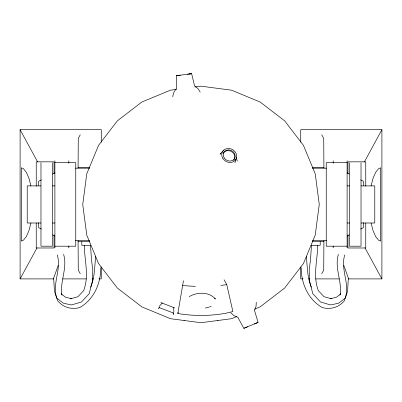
<?xml version="1.0" encoding="UTF-8"?>
<svg xmlns="http://www.w3.org/2000/svg" width="402" height="402" viewBox="0 0 402 402"><rect width="100%" height="100%" fill="white"/><g stroke="black" fill="none" stroke-linecap="round" stroke-linejoin="round"><path stroke-width="0.6" d="M172.85 96.897L172.87 95.676L174.187 91.621L176.704 88.219L176.357 75.697L191.638 73.682L194.573 85.862L197.89 88.495L200.211 92.068M317.696 245.3C317.53 260.451 312.661 275.898 318.334 290.651L324.042 296.706L331.434 298.761L330.484 298.671L336.358 297.274L340.248 294.334M311.49 245.22L310.515 259.662L309.193 270.094L309.605 281.294L312.801 293.711L320.59 302.033L330.087 304.801L331.032 304.892L338.796 303.128L345.263 298.098C350.147 283.742 340.213 269.4 344.74 254.898M256.27 302.214L256.044 306.47L254.496 310.409L258.069 322.414L257.722 322.56L243.833 328.318L237.843 317.314L233.959 315.63L230.788 312.776M100.807 267.616C100.776 283.546 94.008 299.389 79.732 307.55C71.687 309.857 63.209 307.47 57.813 300.987L54.446 291.415L53.667 278.149L58.195 265.405M340.243 294.44C342.062 280.968 334.283 267.858 338.404 254.355M95.701 256.577C94.465 266.873 94.887 277.536 90.586 287.214M224.08 279.772L226.753 284.611L232.894 311.555L225.628 313.284A140.082 140.082 0 0 1 177.825 313.505L183.468 280.676M30.919 222.999L28.934 230.688L26.346 236.582L23.336 240.29L21.316 241.079L21.316 167.815L23.336 168.604L26.346 172.312L28.934 178.207L30.919 185.895M371.081 185.895L373.066 178.207L375.654 172.312L378.664 168.604L380.684 167.815L380.684 241.079L378.664 240.29L375.654 236.582L373.066 230.688L371.081 222.999M234.959 162.715L236.617 157.323M177.825 313.505L178.207 312.334M339.976 295.078L340.615 293.45M364.358 161.991L381.9 129.68L300.726 129.68L300.726 142.223M53.893 278.898L20.1 278.898L37.049 247.788M80.264 134.765L78.274 138.388L78.078 168.076M321.736 273.742L323.726 270.134L323.922 240.617M159.086 306.51L162.323 302.972M223.924 149.991L220.115 154.137L220.999 153.629M158.257 308.781L159.865 307.178M189.247 296.631C197.015 291.902 209.286 291.561 215.407 299.068L214.673 298.063M41.361 179.865L38.652 181.252L38.652 185.644M52.722 174.016L54.888 172.905M347.112 235.989L349.278 234.874M360.639 229.029L363.348 227.638L363.348 222.623M245.532 327.615L245.255 327.731L247.607 326.756M256.647 323.007L254.295 323.977M236.743 316.555L231.607 318.685L201 322.716L170.393 318.685L141.866 306.867L117.374 288.073L98.58 263.581L86.762 235.054L82.732 204.447L86.762 173.835L98.58 145.313L117.374 120.821L141.866 102.023L170.393 90.209L176.513 89.405M254.431 309.233L260.134 306.867L284.626 288.073L303.42 263.581L315.238 235.054L319.268 204.447L315.238 173.835L303.42 145.313L284.626 120.821L260.134 102.023L231.607 90.209L201 86.179L194.88 86.988M245.195 327.756L243.833 328.318M256.707 322.977L258.069 322.414M220.814 285.455L226.753 284.611M180.408 75.164L176.357 75.697M187.588 74.214L191.638 73.682M20.1 278.898L20.1 129.68L101.274 129.68L101.274 142.223M54.888 162.699L75.762 162.699L75.762 246.195L54.888 246.195M347.112 162.699L326.238 162.699L326.238 246.195L347.112 246.195M78.078 167.338L89.686 167.338M312.314 167.338L323.922 167.338M75.45 168.187L89.676 168.187M312.324 168.187L326.55 168.187M40.974 185.895L27.22 185.895L27.22 222.999L40.974 222.999M52.466 185.895L54.888 185.895M347.112 185.895L349.534 185.895M361.026 185.895L374.78 185.895L374.78 222.999L361.026 222.999M52.466 222.999L54.888 222.999M347.112 222.999L349.534 222.999M75.45 240.708L89.676 240.708M312.324 240.708L326.55 240.708M78.078 241.552L89.686 241.552M312.314 241.552L323.922 241.552M90.631 245.305L81.792 245.305L81.792 241.692M311.369 245.305L320.208 245.305L320.208 241.692M62.657 278.898L86.435 278.898M92.068 278.898L93.319 278.898M308.681 278.898L309.932 278.898M315.565 278.898L339.343 278.898M348.107 278.898L381.9 278.898L381.9 129.68M303.048 278.898L300.726 278.898L300.726 266.988M183.965 320.409L184.352 320.409M217.648 320.409L218.035 320.409M98.952 278.898L101.274 278.898L101.274 266.988M182.634 285.576L195.372 286.41M158.84 307.435L173.649 313.088L173.312 314.459L173.126 312.65M160.79 302.555L174.729 307.967M347.112 172.905L349.278 174.016M360.639 179.865L363.348 181.252L363.348 185.644M41.361 229.029L38.652 227.638L38.652 222.623M52.722 234.874L54.888 235.989M61.752 294.334L65.642 297.274L71.516 298.671L70.566 298.761L77.958 296.706L83.666 290.651C89.339 275.898 84.47 260.451 84.304 245.3M80.264 273.742L78.274 270.134L78.078 240.617M321.736 134.765L323.726 138.388L323.922 168.076M364.951 247.788L381.9 278.898M20.1 129.68L37.642 161.991M61.385 293.45L62.024 295.078M343.805 265.405L348.333 278.149L347.554 291.415L344.187 300.987C338.791 307.47 330.313 309.857 322.268 307.55C307.992 299.389 301.224 283.546 301.193 267.616M236.803 159.473L237.356 161.127M311.414 287.214C307.113 277.536 307.535 266.873 306.299 256.577M63.596 254.355C67.717 267.858 59.938 280.968 61.757 294.44M57.26 254.898C61.787 269.4 51.853 283.742 56.737 298.098L63.204 303.128L70.968 304.892L71.913 304.801L81.41 302.033L89.199 293.711L92.395 281.294L92.807 270.094L91.485 259.662L90.51 245.22M173.563 307.575L173.895 312.163M365.76 186.181L365.76 161.835L347.946 161.835L347.946 173.699M365.76 223.015L365.76 247.984L347.946 247.984L347.946 234.874M361.026 162.699L361.026 246.195L349.428 246.195L349.428 162.699M347.112 160.745L347.112 247.933M333.198 160.74L333.198 163.247M333.198 246.054L333.198 247.933M68.802 160.74L68.802 163.247M68.802 246.054L68.802 247.933M54.888 160.745L54.888 247.933M54.054 173.699L54.054 161.835L36.24 161.835L36.24 186.181M54.054 234.874L54.054 247.984L36.24 247.984L36.24 223.015M52.572 162.699L52.572 246.195L40.974 246.195L40.974 162.699M211.166 306.284A15.452 8.638 0 0 1 209.527 306.952M208.955 307.148A15.452 8.638 0 0 1 205.231 308.012M234.577 158.689A6.342 5.598 30 0 1 233.607 160.378M223.19 153.237A6.342 5.598 30 0 1 230.743 151.187A6.342 5.598 30 0 1 234.713 158.217M178.186 75.455L177.885 75.496L178.186 75.455M190.111 73.883L189.809 73.923L190.111 73.883M224.2 158.001A6.166 5.432 30 0 0 234.562 158.554A6.166 5.432 30 0 0 228.909 149.856A6.166 5.432 30 0 0 224.2 158.001M222.944 158.634A7.708 6.789 30 0 0 235.894 159.328A7.708 6.789 30 0 0 228.828 148.454A7.708 6.789 30 0 0 222.944 158.634"/></g></svg>
